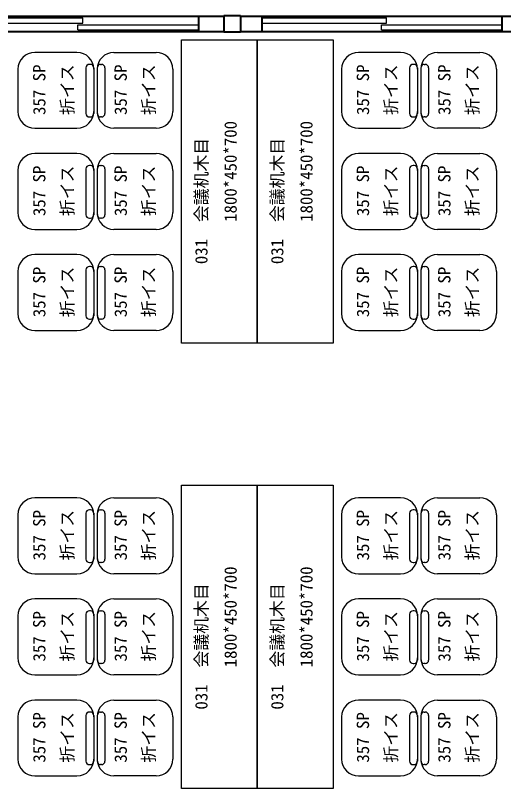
# Model space of a CAD drawing. Units: millimetres at full size, sheet at 1:50; details may follow other scales. Extents: x -10220 to 10872, y -9583 to 9014.
# Drawn here: x -2616 to 278, y -5843 to -1255 of the extents above; entities that cross this region are included whole.
import ezdxf
from ezdxf.enums import TextEntityAlignment as Align

# ---------------------------------------------------------------- set-up
doc = ezdxf.new("R2010")
doc.units = ezdxf.units.MM
doc.header["$LTSCALE"] = 50
doc.layers.add('0-0', color=2, linetype='Continuous', lineweight=40)
doc.layers.add('0-2', color=7, linetype='Continuous', lineweight=25)
doc.styles.add('ＭＳ ゴシック', font='')
doc.styles.get('ＭＳ ゴシック').set_extended_font_data('MS Gothic')

msp = doc.modelspace()

# ---------------------------------------------------------------- linework, layer by layer
at = {"layer": '0-0'}
for p, q in [((-3081.04, -1260.48), (-1381.04, -1260.48)), ((-1531.04, -1260.48), (-1531.04, -1350.48)), ((-1381.04, -1260.48), (-1381.04, -1255.48)), ((-1381.04, -1255.48), (-1281.04, -1255.48)), ((-1281.04, -1260.48), (-1281.04, -1255.48)), ((-1281.04, -1260.48), (418.96, -1260.48)), ((-1156.04, -1260.48), (-1156.04, -1350.48)), ((268.96, -1260.48), (268.96, -1350.48)), ((-3081.04, -1350.48), (-1381.04, -1350.48)), ((-1281.04, -1355.48), (-1381.04, -1355.48)), ((-1281.04, -1350.48), (418.96, -1350.48))]:
    msp.add_line(p, q, dxfattribs=at)
at = {"layer": '0-0', "color": 7, "lineweight": 25}
for p, q in [((-2956.04, -1270.48), (-2216.04, -1270.48)), ((-1156.04, -1270.48), (-416.04, -1270.48)), ((-2246.04, -1340.48), (-1531.04, -1340.48)), ((-446.04, -1340.48), (268.96, -1340.48))]:
    msp.add_line(p, q, dxfattribs=at)
for points in [[(-2956.04, -1300.48), (-2216.04, -1300.48), (-2216.04, -1270.48)], [(-1156.04, -1300.48), (-416.04, -1300.48), (-416.04, -1270.48)], [(-2246.04, -1340.48), (-2246.04, -1310.48), (-1531.04, -1310.48)], [(-446.04, -1340.48), (-446.04, -1310.48), (268.96, -1310.48)]]:
    msp.add_lwpolyline(points, dxfattribs=at)
at = {"layer": '0-0'}
for points in [[(-1381.04, -1260.48), (-1381.04, -1350.48), (-1381.04, -1355.48)], [(-1281.04, -1260.48), (-1281.04, -1350.48), (-1281.04, -1355.48)]]:
    msp.add_lwpolyline(points, dxfattribs=at)
at = {"layer": '0-2'}
for p, q in [((-2251.6, -1474.68), (-2501.6, -1474.68)), ((-2032.18, -1474.68), (-1782.18, -1474.68)), ((-332.18, -1474.68), (-582.18, -1474.68)), ((-112.76, -1474.68), (137.24, -1474.68)), ((-2171.6, -1545.65), (-2178.17, -1545.65)), ((-2112.18, -1545.65), (-2105.61, -1545.65)), ((-252.18, -1545.65), (-258.75, -1545.65)), ((-192.76, -1545.65), (-186.2, -1545.65)), ((-2601.6, -1574.68), (-2601.6, -1824.68)), ((-2198.17, -1565.65), (-2198.17, -1837.93)), ((-2151.6, -1565.65), (-2151.6, -1837.93)), ((-2132.18, -1565.65), (-2132.18, -1837.93)), ((-2085.61, -1565.65), (-2085.61, -1837.93)), ((-1682.18, -1574.68), (-1682.18, -1824.68)), ((-682.18, -1574.68), (-682.18, -1824.68)), ((-278.75, -1565.65), (-278.75, -1837.93)), ((-232.18, -1565.65), (-232.18, -1837.93)), ((-212.76, -1565.65), (-212.76, -1837.93)), ((-166.2, -1565.65), (-166.2, -1837.93)), ((237.24, -1574.68), (237.24, -1824.68)), ((-2178.17, -1857.93), (-2171.6, -1857.93)), ((-2105.61, -1857.93), (-2112.18, -1857.93)), ((-258.75, -1857.93), (-252.18, -1857.93)), ((-186.2, -1857.93), (-192.76, -1857.93)), ((-2501.6, -1924.68), (-2251.6, -1924.68)), ((-1782.18, -1924.68), (-2032.18, -1924.68)), ((-582.18, -1924.68), (-332.18, -1924.68)), ((137.24, -1924.68), (-112.76, -1924.68)), ((-2251.6, -2074.68), (-2501.6, -2074.68)), ((-2032.18, -2074.68), (-1782.18, -2074.68)), ((-332.18, -2074.68), (-582.18, -2074.68)), ((-112.76, -2074.68), (137.24, -2074.68)), ((-2171.6, -2145.66), (-2178.17, -2145.66)), ((-2112.18, -2145.66), (-2105.61, -2145.66)), ((-252.18, -2145.66), (-258.75, -2145.66)), ((-192.76, -2145.66), (-186.2, -2145.66)), ((-2601.6, -2174.68), (-2601.6, -2424.68)), ((-2198.17, -2165.66), (-2198.17, -2437.93)), ((-2151.6, -2165.66), (-2151.6, -2437.93)), ((-2132.18, -2165.66), (-2132.18, -2437.93)), ((-2085.61, -2165.66), (-2085.61, -2437.93)), ((-1682.18, -2174.68), (-1682.18, -2424.68)), ((-682.18, -2174.68), (-682.18, -2424.68)), ((-278.75, -2165.66), (-278.75, -2437.93)), ((-232.18, -2165.66), (-232.18, -2437.93)), ((-212.76, -2165.66), (-212.76, -2437.93)), ((-166.2, -2165.66), (-166.2, -2437.93)), ((237.24, -2174.68), (237.24, -2424.68)), ((-2178.17, -2457.93), (-2171.6, -2457.93)), ((-2105.61, -2457.93), (-2112.18, -2457.93)), ((-258.75, -2457.93), (-252.18, -2457.93)), ((-186.2, -2457.93), (-192.76, -2457.93)), ((-2501.6, -2524.68), (-2251.6, -2524.68)), ((-1782.18, -2524.68), (-2032.18, -2524.68)), ((-582.18, -2524.68), (-332.18, -2524.68)), ((137.24, -2524.68), (-112.76, -2524.68)), ((-2251.6, -2674.68), (-2501.6, -2674.68)), ((-2032.18, -2674.68), (-1782.18, -2674.68)), ((-332.18, -2674.68), (-582.18, -2674.68)), ((-112.76, -2674.68), (137.24, -2674.68)), ((-2171.6, -2745.65), (-2178.17, -2745.65)), ((-2112.18, -2745.65), (-2105.61, -2745.65)), ((-252.18, -2745.65), (-258.75, -2745.65)), ((-192.76, -2745.65), (-186.2, -2745.65)), ((-2601.6, -2774.68), (-2601.6, -3024.68)), ((-2198.17, -2765.65), (-2198.17, -3037.93)), ((-2151.6, -2765.65), (-2151.6, -3037.93)), ((-2132.18, -2765.65), (-2132.18, -3037.93)), ((-2085.61, -2765.65), (-2085.61, -3037.93)), ((-1682.18, -2774.68), (-1682.18, -3024.68)), ((-682.18, -2774.68), (-682.18, -3024.68)), ((-278.75, -2765.65), (-278.75, -3037.93)), ((-232.18, -2765.65), (-232.18, -3037.93)), ((-212.76, -2765.65), (-212.76, -3037.93)), ((-166.2, -2765.65), (-166.2, -3037.93)), ((237.24, -2774.68), (237.24, -3024.68)), ((-2178.17, -3057.93), (-2171.6, -3057.93)), ((-2105.61, -3057.93), (-2112.18, -3057.93)), ((-258.75, -3057.93), (-252.18, -3057.93)), ((-186.2, -3057.93), (-192.76, -3057.93)), ((-2501.6, -3124.68), (-2251.6, -3124.68)), ((-1782.18, -3124.68), (-2032.18, -3124.68)), ((-582.18, -3124.68), (-332.18, -3124.68)), ((137.24, -3124.68), (-112.76, -3124.68)), ((-2251.6, -4117.98), (-2501.6, -4117.98)), ((-2032.18, -4117.98), (-1782.18, -4117.98)), ((-332.18, -4117.98), (-582.18, -4117.98)), ((-112.76, -4117.98), (137.24, -4117.98)), ((-2601.6, -4217.98), (-2601.6, -4467.98)), ((-2198.17, -4208.95), (-2198.17, -4481.22)), ((-2171.6, -4188.95), (-2178.17, -4188.95)), ((-2151.6, -4208.95), (-2151.6, -4481.22)), ((-2132.18, -4208.95), (-2132.18, -4481.22)), ((-2112.18, -4188.95), (-2105.61, -4188.95)), ((-2085.61, -4208.95), (-2085.61, -4481.22)), ((-1682.18, -4217.98), (-1682.18, -4467.98)), ((-682.18, -4217.98), (-682.18, -4467.98)), ((-278.75, -4208.95), (-278.75, -4481.22)), ((-252.18, -4188.95), (-258.75, -4188.95)), ((-232.18, -4208.95), (-232.18, -4481.22)), ((-212.76, -4208.95), (-212.76, -4481.22)), ((-192.76, -4188.95), (-186.2, -4188.95)), ((-166.2, -4208.95), (-166.2, -4481.22)), ((237.24, -4217.98), (237.24, -4467.98)), ((-2178.17, -4501.22), (-2171.6, -4501.22)), ((-2105.61, -4501.22), (-2112.18, -4501.22)), ((-258.75, -4501.22), (-252.18, -4501.22)), ((-186.2, -4501.22), (-192.76, -4501.22)), ((-2501.6, -4567.98), (-2251.6, -4567.98)), ((-1782.18, -4567.98), (-2032.18, -4567.98)), ((-582.18, -4567.98), (-332.18, -4567.98)), ((137.24, -4567.98), (-112.76, -4567.98)), ((-2251.6, -4717.98), (-2501.6, -4717.98)), ((-2032.18, -4717.98), (-1782.18, -4717.98)), ((-332.18, -4717.98), (-582.18, -4717.98)), ((-112.76, -4717.98), (137.24, -4717.98)), ((-2198.17, -4808.95), (-2198.17, -5081.22)), ((-2171.6, -4788.95), (-2178.17, -4788.95)), ((-2151.6, -4808.95), (-2151.6, -5081.22)), ((-2132.18, -4808.95), (-2132.18, -5081.22)), ((-2112.18, -4788.95), (-2105.61, -4788.95)), ((-2085.61, -4808.95), (-2085.61, -5081.22)), ((-278.75, -4808.95), (-278.75, -5081.22)), ((-252.18, -4788.95), (-258.75, -4788.95)), ((-232.18, -4808.95), (-232.18, -5081.22)), ((-212.76, -4808.95), (-212.76, -5081.22)), ((-192.76, -4788.95), (-186.2, -4788.95)), ((-166.2, -4808.95), (-166.2, -5081.22)), ((-2601.6, -4817.98), (-2601.6, -5067.98)), ((-1682.18, -4817.98), (-1682.18, -5067.98)), ((-682.18, -4817.98), (-682.18, -5067.98)), ((237.24, -4817.98), (237.24, -5067.98)), ((-2178.17, -5101.22), (-2171.6, -5101.22)), ((-2105.61, -5101.22), (-2112.18, -5101.22)), ((-258.75, -5101.22), (-252.18, -5101.22)), ((-186.2, -5101.22), (-192.76, -5101.22)), ((-2501.6, -5167.98), (-2251.6, -5167.98)), ((-1782.18, -5167.98), (-2032.18, -5167.98)), ((-582.18, -5167.98), (-332.18, -5167.98)), ((137.24, -5167.98), (-112.76, -5167.98)), ((-2251.6, -5317.98), (-2501.6, -5317.98)), ((-2032.18, -5317.98), (-1782.18, -5317.98)), ((-332.18, -5317.98), (-582.18, -5317.98)), ((-112.76, -5317.98), (137.24, -5317.98)), ((-2198.17, -5408.95), (-2198.17, -5681.22)), ((-2171.6, -5388.95), (-2178.17, -5388.95)), ((-2151.6, -5408.95), (-2151.6, -5681.22)), ((-2132.18, -5408.95), (-2132.18, -5681.22)), ((-2112.18, -5388.95), (-2105.61, -5388.95)), ((-2085.61, -5408.95), (-2085.61, -5681.22)), ((-278.75, -5408.95), (-278.75, -5681.22)), ((-252.18, -5388.95), (-258.75, -5388.95)), ((-232.18, -5408.95), (-232.18, -5681.22)), ((-212.76, -5408.95), (-212.76, -5681.22)), ((-192.76, -5388.95), (-186.2, -5388.95)), ((-166.2, -5408.95), (-166.2, -5681.22)), ((-2601.6, -5417.98), (-2601.6, -5667.98)), ((-1682.18, -5417.98), (-1682.18, -5667.98)), ((-682.18, -5417.98), (-682.18, -5667.98)), ((237.24, -5417.98), (237.24, -5667.98)), ((-2178.17, -5701.22), (-2171.6, -5701.22)), ((-2105.61, -5701.22), (-2112.18, -5701.22)), ((-258.75, -5701.22), (-252.18, -5701.22)), ((-186.2, -5701.22), (-192.76, -5701.22)), ((-2501.6, -5767.98), (-2251.6, -5767.98)), ((-1782.18, -5767.98), (-2032.18, -5767.98)), ((-582.18, -5767.98), (-332.18, -5767.98)), ((137.24, -5767.98), (-112.76, -5767.98))]:
    msp.add_line(p, q, dxfattribs=at)
for points in [[(-1182.18, -3199.68), (-1632.18, -3199.68), (-1632.18, -1399.68), (-1182.18, -1399.68)], [(-732.18, -3199.68), (-1182.18, -3199.68), (-1182.18, -1399.68), (-732.18, -1399.68)], [(-1182.18, -5842.98), (-1632.18, -5842.98), (-1632.18, -4042.98), (-1182.18, -4042.98)], [(-732.18, -5842.98), (-1182.18, -5842.98), (-1182.18, -4042.98), (-732.18, -4042.98)]]:
    msp.add_lwpolyline(points, close=True, dxfattribs=at)
for centre, radius, start, end in [((-2501.6, -1574.68), 100, 90, 180), ((-2251.6, -1574.68), 100, 0, 90), ((-2032.18, -1574.68), 100, 90, 180), ((-1782.18, -1574.68), 100, 0, 90), ((-582.18, -1574.68), 100, 90, 180), ((-332.18, -1574.68), 100, 0, 90), ((-112.76, -1574.68), 100, 90, 180), ((137.24, -1574.68), 100, 0, 90), ((-2178.17, -1565.65), 20, 90, 180), ((-2171.6, -1565.65), 20, 0, 90), ((-2112.18, -1565.65), 20, 90, 180), ((-2105.61, -1565.65), 20, 0, 90), ((-258.75, -1565.65), 20, 90, 180), ((-252.18, -1565.65), 20, 0, 90), ((-192.76, -1565.65), 20, 90, 180), ((-186.2, -1565.65), 20, 0, 90), ((-2501.6, -1824.68), 100, 180, 270), ((-2251.6, -1824.68), 100, 270, 0), ((-2032.18, -1824.68), 100, 180, 270), ((-1782.18, -1824.68), 100, 270, 0), ((-582.18, -1824.68), 100, 180, 270), ((-332.18, -1824.68), 100, 270, 0), ((-112.76, -1824.68), 100, 180, 270), ((137.24, -1824.68), 100, 270, 0), ((-2178.17, -1837.93), 20, 180, 270), ((-2171.6, -1837.93), 20, 270, 0), ((-2112.18, -1837.93), 20, 180, 270), ((-2105.61, -1837.93), 20, 270, 0), ((-258.75, -1837.93), 20, 180, 270), ((-252.18, -1837.93), 20, 270, 0), ((-192.76, -1837.93), 20, 180, 270), ((-186.2, -1837.93), 20, 270, 0), ((-2501.6, -2174.68), 100, 90, 180), ((-2251.6, -2174.68), 100, 0, 90), ((-2032.18, -2174.68), 100, 90, 180), ((-1782.18, -2174.68), 100, 0, 90), ((-582.18, -2174.68), 100, 90, 180), ((-332.18, -2174.68), 100, 0, 90), ((-112.76, -2174.68), 100, 90, 180), ((137.24, -2174.68), 100, 0, 90), ((-2178.17, -2165.66), 20, 90, 180), ((-2171.6, -2165.66), 20, 0, 90), ((-2112.18, -2165.66), 20, 90, 180), ((-2105.61, -2165.66), 20, 0, 90), ((-258.75, -2165.66), 20, 90, 180), ((-252.18, -2165.66), 20, 0, 90), ((-192.76, -2165.66), 20, 90, 180), ((-186.2, -2165.66), 20, 0, 90), ((-2501.6, -2424.68), 100, 180, 270), ((-2251.6, -2424.68), 100, 270, 0), ((-2032.18, -2424.68), 100, 180, 270), ((-1782.18, -2424.68), 100, 270, 0), ((-582.18, -2424.68), 100, 180, 270), ((-332.18, -2424.68), 100, 270, 0), ((-112.76, -2424.68), 100, 180, 270), ((137.24, -2424.68), 100, 270, 0), ((-2178.17, -2437.93), 20, 180, 270), ((-2171.6, -2437.93), 20, 270, 0), ((-2112.18, -2437.93), 20, 180, 270), ((-2105.61, -2437.93), 20, 270, 0), ((-258.75, -2437.93), 20, 180, 270), ((-252.18, -2437.93), 20, 270, 0), ((-192.76, -2437.93), 20, 180, 270), ((-186.2, -2437.93), 20, 270, 0), ((-2501.6, -2774.68), 100, 90, 180), ((-2251.6, -2774.68), 100, 0, 90), ((-2032.18, -2774.68), 100, 90, 180), ((-1782.18, -2774.68), 100, 0, 90), ((-582.18, -2774.68), 100, 90, 180), ((-332.18, -2774.68), 100, 0, 90), ((-112.76, -2774.68), 100, 90, 180), ((137.24, -2774.68), 100, 0, 90), ((-2178.17, -2765.65), 20, 90, 180), ((-2171.6, -2765.65), 20, 0, 90), ((-2112.18, -2765.65), 20, 90, 180), ((-2105.61, -2765.65), 20, 0, 90), ((-258.75, -2765.65), 20, 90, 180), ((-252.18, -2765.65), 20, 0, 90), ((-192.76, -2765.65), 20, 90, 180), ((-186.2, -2765.65), 20, 0, 90), ((-2501.6, -3024.68), 100, 180, 270), ((-2251.6, -3024.68), 100, 270, 0), ((-2032.18, -3024.68), 100, 180, 270), ((-1782.18, -3024.68), 100, 270, 0), ((-582.18, -3024.68), 100, 180, 270), ((-332.18, -3024.68), 100, 270, 0), ((-112.76, -3024.68), 100, 180, 270), ((137.24, -3024.68), 100, 270, 0), ((-2178.17, -3037.93), 20, 180, 270), ((-2171.6, -3037.93), 20, 270, 0), ((-2112.18, -3037.93), 20, 180, 270), ((-2105.61, -3037.93), 20, 270, 0), ((-258.75, -3037.93), 20, 180, 270), ((-252.18, -3037.93), 20, 270, 0), ((-192.76, -3037.93), 20, 180, 270), ((-186.2, -3037.93), 20, 270, 0), ((-2501.6, -4217.98), 100, 90, 180), ((-2251.6, -4217.98), 100, 0, 90), ((-2032.18, -4217.98), 100, 90, 180), ((-1782.18, -4217.98), 100, 0, 90), ((-582.18, -4217.98), 100, 90, 180), ((-332.18, -4217.98), 100, 0, 90), ((-112.76, -4217.98), 100, 90, 180), ((137.24, -4217.98), 100, 0, 90), ((-2178.17, -4208.95), 20, 90, 180), ((-2171.6, -4208.95), 20, 0, 90), ((-2112.18, -4208.95), 20, 90, 180), ((-2105.61, -4208.95), 20, 0, 90), ((-258.75, -4208.95), 20, 90, 180), ((-252.18, -4208.95), 20, 0, 90), ((-192.76, -4208.95), 20, 90, 180), ((-186.2, -4208.95), 20, 0, 90), ((-2501.6, -4467.98), 100, 180, 270), ((-2251.6, -4467.98), 100, 270, 0), ((-2178.17, -4481.22), 20, 180, 270), ((-2171.6, -4481.22), 20, 270, 0), ((-2032.18, -4467.98), 100, 180, 270), ((-2112.18, -4481.22), 20, 180, 270), ((-2105.61, -4481.22), 20, 270, 0), ((-1782.18, -4467.98), 100, 270, 0), ((-582.18, -4467.98), 100, 180, 270), ((-332.18, -4467.98), 100, 270, 0), ((-258.75, -4481.22), 20, 180, 270), ((-252.18, -4481.22), 20, 270, 0), ((-112.76, -4467.98), 100, 180, 270), ((-192.76, -4481.22), 20, 180, 270), ((-186.2, -4481.22), 20, 270, 0), ((137.24, -4467.98), 100, 270, 0), ((-2501.6, -4817.98), 100, 90, 180), ((-2251.6, -4817.98), 100, 0, 90), ((-2032.18, -4817.98), 100, 90, 180), ((-1782.18, -4817.98), 100, 0, 90), ((-582.18, -4817.98), 100, 90, 180), ((-332.18, -4817.98), 100, 0, 90), ((-112.76, -4817.98), 100, 90, 180), ((137.24, -4817.98), 100, 0, 90), ((-2178.17, -4808.95), 20, 90, 180), ((-2171.6, -4808.95), 20, 0, 90), ((-2112.18, -4808.95), 20, 90, 180), ((-2105.61, -4808.95), 20, 0, 90), ((-258.75, -4808.95), 20, 90, 180), ((-252.18, -4808.95), 20, 0, 90), ((-192.76, -4808.95), 20, 90, 180), ((-186.2, -4808.95), 20, 0, 90), ((-2501.6, -5067.98), 100, 180, 270), ((-2251.6, -5067.98), 100, 270, 0), ((-2178.17, -5081.22), 20, 180, 270), ((-2171.6, -5081.22), 20, 270, 0), ((-2032.18, -5067.98), 100, 180, 270), ((-2112.18, -5081.22), 20, 180, 270), ((-2105.61, -5081.22), 20, 270, 0), ((-1782.18, -5067.98), 100, 270, 0), ((-582.18, -5067.98), 100, 180, 270), ((-332.18, -5067.98), 100, 270, 0), ((-258.75, -5081.22), 20, 180, 270), ((-252.18, -5081.22), 20, 270, 0), ((-112.76, -5067.98), 100, 180, 270), ((-192.76, -5081.22), 20, 180, 270), ((-186.2, -5081.22), 20, 270, 0), ((137.24, -5067.98), 100, 270, 0), ((-2501.6, -5417.98), 100, 90, 180), ((-2251.6, -5417.98), 100, 0, 90), ((-2032.18, -5417.98), 100, 90, 180), ((-1782.18, -5417.98), 100, 0, 90), ((-582.18, -5417.98), 100, 90, 180), ((-332.18, -5417.98), 100, 0, 90), ((-112.76, -5417.98), 100, 90, 180), ((137.24, -5417.98), 100, 0, 90), ((-2178.17, -5408.95), 20, 90, 180), ((-2171.6, -5408.95), 20, 0, 90), ((-2112.18, -5408.95), 20, 90, 180), ((-2105.61, -5408.95), 20, 0, 90), ((-258.75, -5408.95), 20, 90, 180), ((-252.18, -5408.95), 20, 0, 90), ((-192.76, -5408.95), 20, 90, 180), ((-186.2, -5408.95), 20, 0, 90), ((-2501.6, -5667.98), 100, 180, 270), ((-2251.6, -5667.98), 100, 270, 0), ((-2178.17, -5681.22), 20, 180, 270), ((-2171.6, -5681.22), 20, 270, 0), ((-2032.18, -5667.98), 100, 180, 270), ((-2112.18, -5681.22), 20, 180, 270), ((-2105.61, -5681.22), 20, 270, 0), ((-1782.18, -5667.98), 100, 270, 0), ((-582.18, -5667.98), 100, 180, 270), ((-332.18, -5667.98), 100, 270, 0), ((-258.75, -5681.22), 20, 180, 270), ((-252.18, -5681.22), 20, 270, 0), ((-112.76, -5667.98), 100, 180, 270), ((-192.76, -5681.22), 20, 180, 270), ((-186.2, -5681.22), 20, 270, 0), ((137.24, -5667.98), 100, 270, 0)]:
    msp.add_arc(centre, radius, start, end, dxfattribs=at)

# ---------------------------------------------------------------- texts
at = {"layer": '0-2', "color": 4, "style": 'ＭＳ ゴシック'}
for s, p in [('357 SP', (-2416.74, -1845.9)), ('折イス', (-2250.8, -1845.9)), ('357 SP', (-1933.92, -1845.9)), ('折イス', (-1767.99, -1845.9)), ('357 SP', (-497.32, -1845.9)), ('折イス', (-331.38, -1845.9)), ('357 SP', (-14.51, -1845.9)), ('折イス', (151.43, -1845.9)), ('1800*450*700', (-1282.35, -2480.15)), ('1800*450*700', (-832.35, -2480.15)), ('031\u3000会議机木目', (-1455.54, -2731.27)), ('031\u3000会議机木目', (-1005.54, -2731.27)), ('357 SP', (-2416.74, -2445.9)), ('折イス', (-2250.8, -2445.9)), ('357 SP', (-1933.92, -2445.9)), ('折イス', (-1767.99, -2445.9)), ('357 SP', (-497.32, -2445.9)), ('折イス', (-331.38, -2445.9)), ('357 SP', (-14.51, -2445.9)), ('折イス', (151.43, -2445.9)), ('357 SP', (-2416.74, -3045.9)), ('357 SP', (-1933.92, -3045.9)), ('357 SP', (-497.32, -3045.9)), ('357 SP', (-14.51, -3045.9)), ('折イス', (-2250.8, -3045.9)), ('折イス', (-1767.99, -3045.9)), ('折イス', (-331.38, -3045.9)), ('折イス', (151.43, -3045.9)), ('357 SP', (-2416.74, -4489.2)), ('折イス', (-2250.8, -4489.2)), ('357 SP', (-1933.92, -4489.2)), ('折イス', (-1767.99, -4489.2)), ('357 SP', (-497.32, -4489.2)), ('折イス', (-331.38, -4489.2)), ('357 SP', (-14.51, -4489.2)), ('折イス', (151.43, -4489.2)), ('1800*450*700', (-1282.35, -5123.45)), ('1800*450*700', (-832.35, -5123.45)), ('031\u3000会議机木目', (-1455.54, -5374.57)), ('031\u3000会議机木目', (-1005.54, -5374.57)), ('357 SP', (-2416.74, -5089.2)), ('折イス', (-2250.8, -5089.2)), ('357 SP', (-1933.92, -5089.2)), ('折イス', (-1767.99, -5089.2)), ('357 SP', (-497.32, -5089.2)), ('折イス', (-331.38, -5089.2)), ('357 SP', (-14.51, -5089.2)), ('折イス', (151.43, -5089.2)), ('357 SP', (-2416.74, -5689.2)), ('折イス', (-2250.8, -5689.2)), ('357 SP', (-1933.92, -5689.2)), ('折イス', (-1767.99, -5689.2)), ('357 SP', (-497.32, -5689.2)), ('折イス', (-331.38, -5689.2)), ('357 SP', (-14.51, -5689.2)), ('折イス', (151.43, -5689.2))]:
    msp.add_text(s, height=73.31, rotation=90, dxfattribs=at).set_placement(p, align=Align.BOTTOM_LEFT)

doc.saveas('drawing.dxf')
